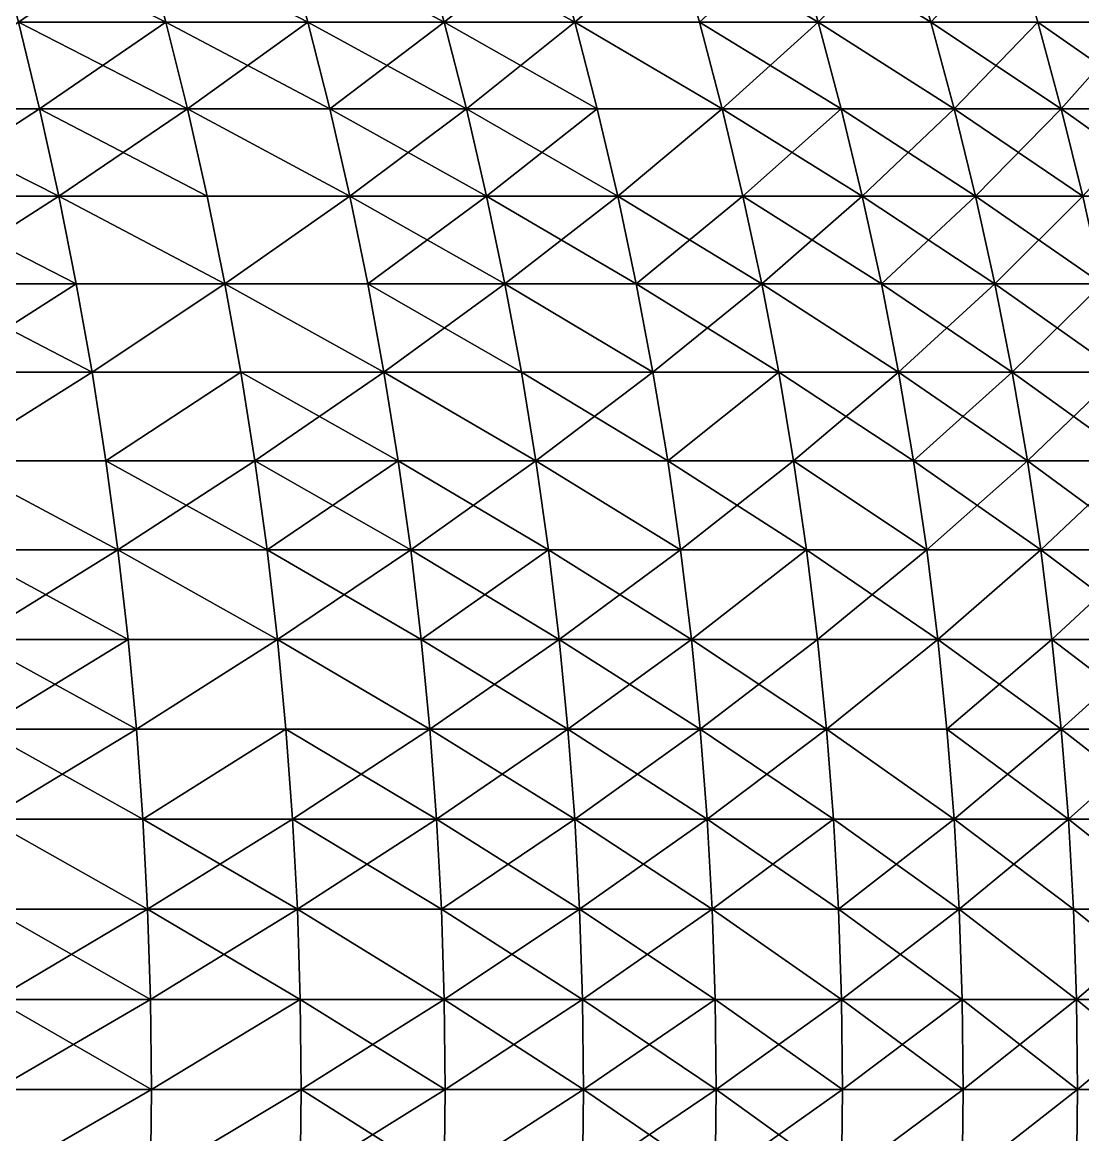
# Model space of a CAD drawing. Header units: millimetres. Extents: x -3250 to 6200, y -3250 to 3250.
# Drawn here: x 5754.5 to 5988.7, y -10 to 235.8 of the extents above; entities that cross this region are included whole.
import ezdxf

# ---------------------------------------------------------------- set-up
doc = ezdxf.new("R2010")
doc.units = ezdxf.units.MM
doc.header["$MEASUREMENT"] = 0
doc.layers.add('MESH_3D', color=2, linetype='CONTINUOUS')

msp = doc.modelspace()

# ---------------------------------------------------------------- linework, layer by layer
at = {"layer": 'MESH_3D'}
for points in [[(5748.55, 254.79, 1471.5), (5781.07, 254.79, 1520.49), (5786.21, 235.8, 1517.17)], [(5748.55, 254.79, 1471.5), (5786.21, 235.8, 1517.17), (5753.61, 235.8, 1468.05)], [(5781.07, 254.79, 25179.51), (5748.55, 254.79, 25228.5), (5753.61, 235.8, 25231.95)], [(5781.07, 254.79, 25179.51), (5753.61, 235.8, 25231.95), (5786.21, 235.8, 25182.83)], [(5781.07, 254.79, 1520.49), (5812.35, 254.79, 1570.28), (5817.57, 235.8, 1567.09)], [(5781.07, 254.79, 1520.49), (5817.57, 235.8, 1567.09), (5786.21, 235.8, 1517.17)], [(5817.57, 235.8, 25132.91), (5781.07, 254.79, 25179.51), (5786.21, 235.8, 25182.83)], [(5812.35, 254.79, 25129.72), (5781.07, 254.79, 25179.51), (5817.57, 235.8, 25132.91)], [(5812.35, 254.79, 1570.28), (5842.38, 254.79, 1620.83), (5847.68, 235.8, 1617.77)], [(5812.35, 254.79, 1570.28), (5847.68, 235.8, 1617.77), (5817.57, 235.8, 1567.09)], [(5847.68, 235.8, 25082.23), (5812.35, 254.79, 25129.72), (5817.57, 235.8, 25132.91)], [(5842.38, 254.79, 25079.17), (5812.35, 254.79, 25129.72), (5847.68, 235.8, 25082.23)], [(5842.38, 254.79, 1620.83), (5876.52, 235.8, 1669.19), (5847.68, 235.8, 1617.77)], [(5842.38, 254.79, 1620.83), (5871.15, 254.79, 1672.11), (5876.52, 235.8, 1669.19)], [(5871.15, 254.79, 25027.89), (5842.38, 254.79, 25079.17), (5847.68, 235.8, 25082.23)], [(5871.15, 254.79, 25027.89), (5847.68, 235.8, 25082.23), (5876.52, 235.8, 25030.81)], [(5871.15, 254.79, 1672.11), (5898.62, 254.79, 1724.1), (5876.52, 235.8, 1669.19)], [(5898.62, 254.79, 24975.9), (5871.15, 254.79, 25027.89), (5876.52, 235.8, 25030.81)], [(5876.52, 235.8, 1669.19), (5898.62, 254.79, 1724.1), (5904.06, 235.8, 1721.31)], [(5898.62, 254.79, 24975.9), (5876.52, 235.8, 25030.81), (5904.06, 235.8, 24978.69)], [(5898.62, 254.79, 1724.1), (5924.79, 254.79, 1776.75), (5930.3, 235.8, 1774.1)], [(5898.62, 254.79, 1724.1), (5930.3, 235.8, 1774.1), (5904.06, 235.8, 1721.31)], [(5924.79, 254.79, 24923.25), (5898.62, 254.79, 24975.9), (5904.06, 235.8, 24978.69)], [(5924.79, 254.79, 24923.25), (5904.06, 235.8, 24978.69), (5930.3, 235.8, 24925.9)], [(5924.79, 254.79, 1776.75), (5949.64, 254.79, 1830.04), (5955.22, 235.8, 1827.53)], [(5924.79, 254.79, 1776.75), (5955.22, 235.8, 1827.53), (5930.3, 235.8, 1774.1)], [(5949.64, 254.79, 24869.96), (5924.79, 254.79, 24923.25), (5930.3, 235.8, 24925.9)], [(5949.64, 254.79, 24869.96), (5930.3, 235.8, 24925.9), (5955.22, 235.8, 24872.47)], [(5949.64, 254.79, 1830.04), (5973.16, 254.79, 1883.94), (5955.22, 235.8, 1827.53)], [(5973.16, 254.79, 24816.06), (5949.64, 254.79, 24869.96), (5955.22, 235.8, 24872.47)], [(5955.22, 235.8, 1827.53), (5973.16, 254.79, 1883.94), (5978.79, 235.8, 1881.56)], [(5973.16, 254.79, 24816.06), (5955.22, 235.8, 24872.47), (5978.79, 235.8, 24818.44)], [(5973.16, 254.79, 1883.94), (5995.32, 254.79, 1938.4), (6001.01, 235.8, 1936.17)], [(5973.16, 254.79, 1883.94), (6001.01, 235.8, 1936.17), (5978.79, 235.8, 1881.56)], [(6001.01, 235.8, 24763.83), (5973.16, 254.79, 24816.06), (5978.79, 235.8, 24818.44)], [(5995.32, 254.79, 24761.6), (5973.16, 254.79, 24816.06), (6001.01, 235.8, 24763.83)], [(5724.37, 216.67, 1416.47), (5753.61, 235.8, 1468.05), (5758.27, 216.67, 1464.88)], [(5753.61, 235.8, 25231.95), (5724.37, 216.67, 25283.53), (5758.27, 216.67, 25235.12)], [(5753.61, 235.8, 1468.05), (5790.94, 216.67, 1514.11), (5758.27, 216.67, 1464.88)], [(5753.61, 235.8, 1468.05), (5786.21, 235.8, 1517.17), (5790.94, 216.67, 1514.11)], [(5786.21, 235.8, 25182.83), (5753.61, 235.8, 25231.95), (5758.27, 216.67, 25235.12)], [(5786.21, 235.8, 25182.83), (5758.27, 216.67, 25235.12), (5790.94, 216.67, 25185.89)], [(5786.21, 235.8, 1517.17), (5817.57, 235.8, 1567.09), (5822.38, 216.67, 1564.15)], [(5786.21, 235.8, 1517.17), (5822.38, 216.67, 1564.15), (5790.94, 216.67, 1514.11)], [(5817.57, 235.8, 25132.91), (5786.21, 235.8, 25182.83), (5790.94, 216.67, 25185.89)], [(5817.57, 235.8, 25132.91), (5790.94, 216.67, 25185.89), (5822.38, 216.67, 25135.85)], [(5817.57, 235.8, 1567.09), (5852.57, 216.67, 1614.95), (5822.38, 216.67, 1564.15)], [(5817.57, 235.8, 1567.09), (5847.68, 235.8, 1617.77), (5852.57, 216.67, 1614.95)], [(5847.68, 235.8, 25082.23), (5817.57, 235.8, 25132.91), (5822.38, 216.67, 25135.85)], [(5847.68, 235.8, 25082.23), (5822.38, 216.67, 25135.85), (5852.57, 216.67, 25085.05)], [(5847.68, 235.8, 1617.77), (5876.52, 235.8, 1669.19), (5881.47, 216.67, 1666.49)], [(5847.68, 235.8, 1617.77), (5881.47, 216.67, 1666.49), (5852.57, 216.67, 1614.95)], [(5876.52, 235.8, 25030.81), (5847.68, 235.8, 25082.23), (5852.57, 216.67, 25085.05)], [(5876.52, 235.8, 25030.81), (5852.57, 216.67, 25085.05), (5881.47, 216.67, 25033.51)], [(5876.52, 235.8, 1669.19), (5904.06, 235.8, 1721.31), (5909.08, 216.67, 1718.74)], [(5876.52, 235.8, 1669.19), (5909.08, 216.67, 1718.74), (5881.47, 216.67, 1666.49)], [(5909.08, 216.67, 24981.26), (5876.52, 235.8, 25030.81), (5881.47, 216.67, 25033.51)], [(5904.06, 235.8, 24978.69), (5876.52, 235.8, 25030.81), (5909.08, 216.67, 24981.26)], [(5904.06, 235.8, 1721.31), (5930.3, 235.8, 1774.1), (5935.39, 216.67, 1771.65)], [(5904.06, 235.8, 1721.31), (5935.39, 216.67, 1771.65), (5909.08, 216.67, 1718.74)], [(5930.3, 235.8, 24925.9), (5904.06, 235.8, 24978.69), (5909.08, 216.67, 24981.26)], [(5930.3, 235.8, 24925.9), (5909.08, 216.67, 24981.26), (5935.39, 216.67, 24928.35)], [(5930.3, 235.8, 1774.1), (5960.36, 216.67, 1825.21), (5935.39, 216.67, 1771.65)], [(5930.3, 235.8, 1774.1), (5955.22, 235.8, 1827.53), (5960.36, 216.67, 1825.21)], [(5960.36, 216.67, 24874.79), (5930.3, 235.8, 24925.9), (5935.39, 216.67, 24928.35)], [(5955.22, 235.8, 24872.47), (5930.3, 235.8, 24925.9), (5960.36, 216.67, 24874.79)], [(5955.22, 235.8, 1827.53), (5983.99, 216.67, 1879.37), (5960.36, 216.67, 1825.21)], [(5955.22, 235.8, 1827.53), (5978.79, 235.8, 1881.56), (5983.99, 216.67, 1879.37)], [(5978.79, 235.8, 24818.44), (5955.22, 235.8, 24872.47), (5960.36, 216.67, 24874.79)], [(5978.79, 235.8, 24818.44), (5960.36, 216.67, 24874.79), (5983.99, 216.67, 24820.63)], [(5978.79, 235.8, 1881.56), (6006.26, 216.67, 1934.11), (5983.99, 216.67, 1879.37)], [(5978.79, 235.8, 1881.56), (6001.01, 235.8, 1936.17), (6006.26, 216.67, 1934.11)], [(6001.01, 235.8, 24763.83), (5978.79, 235.8, 24818.44), (5983.99, 216.67, 24820.63)], [(6001.01, 235.8, 24763.83), (5983.99, 216.67, 24820.63), (6006.26, 216.67, 24765.89)], [(5724.37, 216.67, 1416.47), (5758.27, 216.67, 1464.88), (5762.53, 197.41, 1461.97)], [(5724.37, 216.67, 1416.47), (5762.53, 197.41, 1461.97), (5728.57, 197.41, 1413.46)], [(5758.27, 216.67, 25235.12), (5724.37, 216.67, 25283.53), (5728.57, 197.41, 25286.54)], [(5758.27, 216.67, 25235.12), (5728.57, 197.41, 25286.54), (5762.53, 197.41, 25238.03)], [(5758.27, 216.67, 1464.88), (5790.94, 216.67, 1514.11), (5795.28, 197.41, 1511.31)], [(5758.27, 216.67, 1464.88), (5795.28, 197.41, 1511.31), (5762.53, 197.41, 1461.97)], [(5790.94, 216.67, 25185.89), (5758.27, 216.67, 25235.12), (5762.53, 197.41, 25238.03)], [(5790.94, 216.67, 25185.89), (5762.53, 197.41, 25238.03), (5795.28, 197.41, 25188.69)], [(5790.94, 216.67, 1514.11), (5826.79, 197.41, 1561.45), (5795.28, 197.41, 1511.31)], [(5790.94, 216.67, 1514.11), (5822.38, 216.67, 1564.15), (5826.79, 197.41, 1561.45)], [(5826.79, 197.41, 25138.55), (5790.94, 216.67, 25185.89), (5795.28, 197.41, 25188.69)], [(5822.38, 216.67, 25135.85), (5790.94, 216.67, 25185.89), (5826.79, 197.41, 25138.55)], [(5822.38, 216.67, 1564.15), (5852.57, 216.67, 1614.95), (5857.04, 197.41, 1612.37)], [(5822.38, 216.67, 1564.15), (5857.04, 197.41, 1612.37), (5826.79, 197.41, 1561.45)], [(5852.57, 216.67, 25085.05), (5822.38, 216.67, 25135.85), (5826.79, 197.41, 25138.55)], [(5852.57, 216.67, 25085.05), (5826.79, 197.41, 25138.55), (5857.04, 197.41, 25087.63)], [(5852.57, 216.67, 1614.95), (5881.47, 216.67, 1666.49), (5886.01, 197.41, 1664.02)], [(5852.57, 216.67, 1614.95), (5886.01, 197.41, 1664.02), (5857.04, 197.41, 1612.37)], [(5881.47, 216.67, 25033.51), (5852.57, 216.67, 25085.05), (5857.04, 197.41, 25087.63)], [(5881.47, 216.67, 25033.51), (5857.04, 197.41, 25087.63), (5886.01, 197.41, 25035.98)], [(5881.47, 216.67, 1666.49), (5909.08, 216.67, 1718.74), (5886.01, 197.41, 1664.02)], [(5909.08, 216.67, 24981.26), (5881.47, 216.67, 25033.51), (5886.01, 197.41, 25035.98)], [(5886.01, 197.41, 1664.02), (5909.08, 216.67, 1718.74), (5913.68, 197.41, 1716.38)], [(5909.08, 216.67, 24981.26), (5886.01, 197.41, 25035.98), (5913.68, 197.41, 24983.62)], [(5909.08, 216.67, 1718.74), (5935.39, 216.67, 1771.65), (5940.04, 197.41, 1769.41)], [(5909.08, 216.67, 1718.74), (5940.04, 197.41, 1769.41), (5913.68, 197.41, 1716.38)], [(5935.39, 216.67, 24928.35), (5909.08, 216.67, 24981.26), (5913.68, 197.41, 24983.62)], [(5935.39, 216.67, 24928.35), (5913.68, 197.41, 24983.62), (5940.04, 197.41, 24930.59)], [(5935.39, 216.67, 1771.65), (5960.36, 216.67, 1825.21), (5965.07, 197.41, 1823.09)], [(5935.39, 216.67, 1771.65), (5965.07, 197.41, 1823.09), (5940.04, 197.41, 1769.41)], [(5960.36, 216.67, 24874.79), (5935.39, 216.67, 24928.35), (5940.04, 197.41, 24930.59)], [(5960.36, 216.67, 24874.79), (5940.04, 197.41, 24930.59), (5965.07, 197.41, 24876.91)], [(5960.36, 216.67, 1825.21), (5988.75, 197.41, 1877.37), (5965.07, 197.41, 1823.09)], [(5960.36, 216.67, 1825.21), (5983.99, 216.67, 1879.37), (5988.75, 197.41, 1877.37)], [(5983.99, 216.67, 24820.63), (5960.36, 216.67, 24874.79), (5965.07, 197.41, 24876.91)], [(5983.99, 216.67, 24820.63), (5965.07, 197.41, 24876.91), (5988.75, 197.41, 24822.63)], [(5983.99, 216.67, 1879.37), (6006.26, 216.67, 1934.11), (6011.07, 197.41, 1932.22)], [(5983.99, 216.67, 1879.37), (6011.07, 197.41, 1932.22), (5988.75, 197.41, 1877.37)], [(6006.26, 216.67, 24765.89), (5983.99, 216.67, 24820.63), (5988.75, 197.41, 24822.63)], [(5728.57, 197.41, 1413.46), (5766.4, 178.02, 1459.33), (5732.37, 178.02, 1410.72)], [(5728.57, 197.41, 1413.46), (5762.53, 197.41, 1461.97), (5766.4, 178.02, 1459.33)], [(5762.53, 197.41, 25238.03), (5728.57, 197.41, 25286.54), (5732.37, 178.02, 25289.28)], [(5762.53, 197.41, 25238.03), (5732.37, 178.02, 25289.28), (5766.4, 178.02, 25240.67)], [(5762.53, 197.41, 1461.97), (5795.28, 197.41, 1511.31), (5799.21, 178.02, 1508.77)], [(5762.53, 197.41, 1461.97), (5799.21, 178.02, 1508.77), (5766.4, 178.02, 1459.33)], [(5799.21, 178.02, 25191.23), (5762.53, 197.41, 25238.03), (5766.4, 178.02, 25240.67)], [(5795.28, 197.41, 25188.69), (5762.53, 197.41, 25238.03), (5799.21, 178.02, 25191.23)], [(5795.28, 197.41, 1511.31), (5826.79, 197.41, 1561.45), (5799.21, 178.02, 1508.77)], [(5826.79, 197.41, 25138.55), (5795.28, 197.41, 25188.69), (5799.21, 178.02, 25191.23)], [(5799.21, 178.02, 1508.77), (5826.79, 197.41, 1561.45), (5830.78, 178.02, 1559.01)], [(5826.79, 197.41, 25138.55), (5799.21, 178.02, 25191.23), (5830.78, 178.02, 25140.99)], [(5826.79, 197.41, 1561.45), (5857.04, 197.41, 1612.37), (5861.09, 178.02, 1610.03)], [(5826.79, 197.41, 1561.45), (5861.09, 178.02, 1610.03), (5830.78, 178.02, 1559.01)], [(5857.04, 197.41, 25087.63), (5826.79, 197.41, 25138.55), (5830.78, 178.02, 25140.99)], [(5857.04, 197.41, 25087.63), (5830.78, 178.02, 25140.99), (5861.09, 178.02, 25089.97)], [(5857.04, 197.41, 1612.37), (5886.01, 197.41, 1664.02), (5890.12, 178.02, 1661.78)], [(5857.04, 197.41, 1612.37), (5890.12, 178.02, 1661.78), (5861.09, 178.02, 1610.03)], [(5886.01, 197.41, 25035.98), (5857.04, 197.41, 25087.63), (5861.09, 178.02, 25089.97)], [(5886.01, 197.41, 25035.98), (5861.09, 178.02, 25089.97), (5890.12, 178.02, 25038.22)], [(5886.01, 197.41, 1664.02), (5913.68, 197.41, 1716.38), (5890.12, 178.02, 1661.78)], [(5917.84, 178.02, 24985.76), (5886.01, 197.41, 25035.98), (5890.12, 178.02, 25038.22)], [(5913.68, 197.41, 24983.62), (5886.01, 197.41, 25035.98), (5917.84, 178.02, 24985.76)], [(5890.12, 178.02, 1661.78), (5913.68, 197.41, 1716.38), (5917.84, 178.02, 1714.24)], [(5913.68, 197.41, 1716.38), (5940.04, 197.41, 1769.41), (5944.25, 178.02, 1767.38)], [(5913.68, 197.41, 1716.38), (5944.25, 178.02, 1767.38), (5917.84, 178.02, 1714.24)], [(5940.04, 197.41, 24930.59), (5913.68, 197.41, 24983.62), (5917.84, 178.02, 24985.76)], [(5940.04, 197.41, 24930.59), (5917.84, 178.02, 24985.76), (5944.25, 178.02, 24932.62)], [(5940.04, 197.41, 1769.41), (5969.33, 178.02, 1821.16), (5944.25, 178.02, 1767.38)], [(5940.04, 197.41, 1769.41), (5965.07, 197.41, 1823.09), (5969.33, 178.02, 1821.16)], [(5965.07, 197.41, 24876.91), (5940.04, 197.41, 24930.59), (5944.25, 178.02, 24932.62)], [(5965.07, 197.41, 24876.91), (5944.25, 178.02, 24932.62), (5969.33, 178.02, 24878.84)], [(5965.07, 197.41, 1823.09), (5993.06, 178.02, 1875.55), (5969.33, 178.02, 1821.16)], [(5965.07, 197.41, 1823.09), (5988.75, 197.41, 1877.37), (5993.06, 178.02, 1875.55)], [(5988.75, 197.41, 24822.63), (5965.07, 197.41, 24876.91), (5969.33, 178.02, 24878.84)], [(5988.75, 197.41, 24822.63), (5969.33, 178.02, 24878.84), (5993.06, 178.02, 24824.45)], [(5988.75, 197.41, 1877.37), (6011.07, 197.41, 1932.22), (5993.06, 178.02, 1875.55)], [(5732.37, 178.02, 1410.72), (5766.4, 178.02, 1459.33), (5735.77, 158.52, 1408.27)], [(5769.87, 158.52, 25243.03), (5732.37, 178.02, 25289.28), (5735.77, 158.52, 25291.73)], [(5766.4, 178.02, 25240.67), (5732.37, 178.02, 25289.28), (5769.87, 158.52, 25243.03)], [(5735.77, 158.52, 1408.27), (5766.4, 178.02, 1459.33), (5769.87, 158.52, 1456.97)], [(5766.4, 178.02, 1459.33), (5799.21, 178.02, 1508.77), (5769.87, 158.52, 1456.97)], [(5799.21, 178.02, 25191.23), (5766.4, 178.02, 25240.67), (5769.87, 158.52, 25243.03)], [(5769.87, 158.52, 1456.97), (5799.21, 178.02, 1508.77), (5802.74, 158.52, 1506.49)], [(5799.21, 178.02, 25191.23), (5769.87, 158.52, 25243.03), (5802.74, 158.52, 25193.51)], [(5799.21, 178.02, 1508.77), (5830.78, 178.02, 1559.01), (5834.36, 158.52, 1556.83)], [(5799.21, 178.02, 1508.77), (5834.36, 158.52, 1556.83), (5802.74, 158.52, 1506.49)], [(5834.36, 158.52, 25143.17), (5799.21, 178.02, 25191.23), (5802.74, 158.52, 25193.51)], [(5830.78, 178.02, 25140.99), (5799.21, 178.02, 25191.23), (5834.36, 158.52, 25143.17)], [(5830.78, 178.02, 1559.01), (5864.72, 158.52, 1607.93), (5834.36, 158.52, 1556.83)], [(5830.78, 178.02, 1559.01), (5861.09, 178.02, 1610.03), (5864.72, 158.52, 1607.93)], [(5861.09, 178.02, 25089.97), (5830.78, 178.02, 25140.99), (5834.36, 158.52, 25143.17)], [(5861.09, 178.02, 25089.97), (5834.36, 158.52, 25143.17), (5864.72, 158.52, 25092.07)], [(5861.09, 178.02, 1610.03), (5890.12, 178.02, 1661.78), (5893.8, 158.52, 1659.78)], [(5861.09, 178.02, 1610.03), (5893.8, 158.52, 1659.78), (5864.72, 158.52, 1607.93)], [(5893.8, 158.52, 25040.22), (5861.09, 178.02, 25089.97), (5864.72, 158.52, 25092.07)], [(5890.12, 178.02, 25038.22), (5861.09, 178.02, 25089.97), (5893.8, 158.52, 25040.22)], [(5890.12, 178.02, 1661.78), (5921.58, 158.52, 1712.33), (5893.8, 158.52, 1659.78)], [(5890.12, 178.02, 1661.78), (5917.84, 178.02, 1714.24), (5921.58, 158.52, 1712.33)], [(5917.84, 178.02, 24985.76), (5890.12, 178.02, 25038.22), (5893.8, 158.52, 25040.22)], [(5917.84, 178.02, 24985.76), (5893.8, 158.52, 25040.22), (5921.58, 158.52, 24987.67)], [(5917.84, 178.02, 1714.24), (5944.25, 178.02, 1767.38), (5948.03, 158.52, 1765.56)], [(5917.84, 178.02, 1714.24), (5948.03, 158.52, 1765.56), (5921.58, 158.52, 1712.33)], [(5948.03, 158.52, 24934.44), (5917.84, 178.02, 24985.76), (5921.58, 158.52, 24987.67)], [(5944.25, 178.02, 24932.62), (5917.84, 178.02, 24985.76), (5948.03, 158.52, 24934.44)], [(5944.25, 178.02, 1767.38), (5969.33, 178.02, 1821.16), (5973.16, 158.52, 1819.43)], [(5944.25, 178.02, 1767.38), (5973.16, 158.52, 1819.43), (5948.03, 158.52, 1765.56)], [(5969.33, 178.02, 24878.84), (5944.25, 178.02, 24932.62), (5948.03, 158.52, 24934.44)], [(5969.33, 178.02, 24878.84), (5948.03, 158.52, 24934.44), (5973.16, 158.52, 24880.57)], [(5969.33, 178.02, 1821.16), (5993.06, 178.02, 1875.55), (5996.93, 158.52, 1873.92)], [(5969.33, 178.02, 1821.16), (5996.93, 158.52, 1873.92), (5973.16, 158.52, 1819.43)], [(5993.06, 178.02, 24824.45), (5969.33, 178.02, 24878.84), (5973.16, 158.52, 24880.57)], [(5993.06, 178.02, 24824.45), (5973.16, 158.52, 24880.57), (5996.93, 158.52, 24826.08)], [(5735.77, 158.52, 1408.27), (5769.87, 158.52, 1456.97), (5738.78, 138.92, 1406.11)], [(5769.87, 158.52, 25243.03), (5735.77, 158.52, 25291.73), (5738.78, 138.92, 25293.89)], [(5738.78, 138.92, 1406.11), (5769.87, 158.52, 1456.97), (5772.93, 138.92, 1454.88)], [(5769.87, 158.52, 25243.03), (5738.78, 138.92, 25293.89), (5772.93, 138.92, 25245.12)], [(5769.87, 158.52, 1456.97), (5802.74, 158.52, 1506.49), (5772.93, 138.92, 1454.88)], [(5802.74, 158.52, 25193.51), (5769.87, 158.52, 25243.03), (5772.93, 138.92, 25245.12)], [(5772.93, 138.92, 1454.88), (5802.74, 158.52, 1506.49), (5805.85, 138.92, 1504.48)], [(5802.74, 158.52, 25193.51), (5772.93, 138.92, 25245.12), (5805.85, 138.92, 25195.52)], [(5802.74, 158.52, 1506.49), (5834.36, 158.52, 1556.83), (5837.53, 138.92, 1554.89)], [(5802.74, 158.52, 1506.49), (5837.53, 138.92, 1554.89), (5805.85, 138.92, 1504.48)], [(5834.36, 158.52, 25143.17), (5802.74, 158.52, 25193.51), (5805.85, 138.92, 25195.52)], [(5834.36, 158.52, 25143.17), (5805.85, 138.92, 25195.52), (5837.53, 138.92, 25145.11)], [(5834.36, 158.52, 1556.83), (5864.72, 158.52, 1607.93), (5867.94, 138.92, 1606.08)], [(5834.36, 158.52, 1556.83), (5867.94, 138.92, 1606.08), (5837.53, 138.92, 1554.89)], [(5867.94, 138.92, 25093.92), (5834.36, 158.52, 25143.17), (5837.53, 138.92, 25145.11)], [(5864.72, 158.52, 25092.07), (5834.36, 158.52, 25143.17), (5867.94, 138.92, 25093.92)], [(5864.72, 158.52, 1607.93), (5893.8, 158.52, 1659.78), (5897.06, 138.92, 1658)], [(5864.72, 158.52, 1607.93), (5897.06, 138.92, 1658), (5867.94, 138.92, 1606.08)], [(5893.8, 158.52, 25040.22), (5864.72, 158.52, 25092.07), (5867.94, 138.92, 25093.92)], [(5893.8, 158.52, 25040.22), (5867.94, 138.92, 25093.92), (5897.06, 138.92, 25042)], [(5893.8, 158.52, 1659.78), (5921.58, 158.52, 1712.33), (5897.06, 138.92, 1658)], [(5921.58, 158.52, 24987.67), (5893.8, 158.52, 25040.22), (5897.06, 138.92, 25042)], [(5897.06, 138.92, 1658), (5921.58, 158.52, 1712.33), (5924.88, 138.92, 1710.64)], [(5921.58, 158.52, 24987.67), (5897.06, 138.92, 25042), (5924.88, 138.92, 24989.36)], [(5921.58, 158.52, 1712.33), (5951.38, 138.92, 1763.95), (5924.88, 138.92, 1710.64)], [(5921.58, 158.52, 1712.33), (5948.03, 158.52, 1765.56), (5951.38, 138.92, 1763.95)], [(5948.03, 158.52, 24934.44), (5921.58, 158.52, 24987.67), (5924.88, 138.92, 24989.36)], [(5948.03, 158.52, 24934.44), (5924.88, 138.92, 24989.36), (5951.38, 138.92, 24936.05)], [(5948.03, 158.52, 1765.56), (5973.16, 158.52, 1819.43), (5976.54, 138.92, 1817.91)], [(5948.03, 158.52, 1765.56), (5976.54, 138.92, 1817.91), (5951.38, 138.92, 1763.95)], [(5973.16, 158.52, 24880.57), (5948.03, 158.52, 24934.44), (5951.38, 138.92, 24936.05)], [(5973.16, 158.52, 24880.57), (5951.38, 138.92, 24936.05), (5976.54, 138.92, 24882.09)], [(5973.16, 158.52, 1819.43), (6000.34, 138.92, 1872.48), (5976.54, 138.92, 1817.91)], [(5973.16, 158.52, 1819.43), (5996.93, 158.52, 1873.92), (6000.34, 138.92, 1872.48)], [(5996.93, 158.52, 24826.08), (5973.16, 158.52, 24880.57), (5976.54, 138.92, 24882.09)], [(5996.93, 158.52, 24826.08), (5976.54, 138.92, 24882.09), (6000.34, 138.92, 24827.52)], [(5738.78, 138.92, 1406.11), (5775.59, 119.23, 1453.07), (5741.4, 119.23, 1404.23)], [(5738.78, 138.92, 1406.11), (5772.93, 138.92, 1454.88), (5775.59, 119.23, 1453.07)], [(5775.59, 119.23, 25246.93), (5738.78, 138.92, 25293.89), (5741.4, 119.23, 25295.77)], [(5772.93, 138.92, 25245.12), (5738.78, 138.92, 25293.89), (5775.59, 119.23, 25246.93)], [(5772.93, 138.92, 1454.88), (5805.85, 138.92, 1504.48), (5808.56, 119.23, 1502.74)], [(5772.93, 138.92, 1454.88), (5808.56, 119.23, 1502.74), (5775.59, 119.23, 1453.07)], [(5805.85, 138.92, 25195.52), (5772.93, 138.92, 25245.12), (5775.59, 119.23, 25246.93)], [(5805.85, 138.92, 25195.52), (5775.59, 119.23, 25246.93), (5808.56, 119.23, 25197.26)], [(5805.85, 138.92, 1504.48), (5840.27, 119.23, 1553.21), (5808.56, 119.23, 1502.74)], [(5805.85, 138.92, 1504.48), (5837.53, 138.92, 1554.89), (5840.27, 119.23, 1553.21)], [(5837.53, 138.92, 25145.11), (5805.85, 138.92, 25195.52), (5808.56, 119.23, 25197.26)], [(5837.53, 138.92, 25145.11), (5808.56, 119.23, 25197.26), (5840.27, 119.23, 25146.79)], [(5837.53, 138.92, 1554.89), (5867.94, 138.92, 1606.08), (5870.72, 119.23, 1604.47)], [(5837.53, 138.92, 1554.89), (5870.72, 119.23, 1604.47), (5840.27, 119.23, 1553.21)], [(5867.94, 138.92, 25093.92), (5837.53, 138.92, 25145.11), (5840.27, 119.23, 25146.79)], [(5867.94, 138.92, 25093.92), (5840.27, 119.23, 25146.79), (5870.72, 119.23, 25095.53)], [(5867.94, 138.92, 1606.08), (5897.06, 138.92, 1658), (5899.88, 119.23, 1656.46)], [(5867.94, 138.92, 1606.08), (5899.88, 119.23, 1656.46), (5870.72, 119.23, 1604.47)], [(5899.88, 119.23, 25043.54), (5867.94, 138.92, 25093.92), (5870.72, 119.23, 25095.53)], [(5897.06, 138.92, 25042), (5867.94, 138.92, 25093.92), (5899.88, 119.23, 25043.54)], [(5897.06, 138.92, 1658), (5927.74, 119.23, 1709.17), (5899.88, 119.23, 1656.46)], [(5897.06, 138.92, 1658), (5924.88, 138.92, 1710.64), (5927.74, 119.23, 1709.17)], [(5924.88, 138.92, 24989.36), (5897.06, 138.92, 25042), (5899.88, 119.23, 25043.54)], [(5924.88, 138.92, 24989.36), (5899.88, 119.23, 25043.54), (5927.74, 119.23, 24990.83)], [(5924.88, 138.92, 1710.64), (5951.38, 138.92, 1763.95), (5954.27, 119.23, 1762.56)], [(5924.88, 138.92, 1710.64), (5954.27, 119.23, 1762.56), (5927.74, 119.23, 1709.17)], [(5954.27, 119.23, 24937.44), (5924.88, 138.92, 24989.36), (5927.74, 119.23, 24990.83)], [(5951.38, 138.92, 24936.05), (5924.88, 138.92, 24989.36), (5954.27, 119.23, 24937.44)], [(5951.38, 138.92, 1763.95), (5979.47, 119.23, 1816.59), (5954.27, 119.23, 1762.56)], [(5951.38, 138.92, 1763.95), (5976.54, 138.92, 1817.91), (5979.47, 119.23, 1816.59)], [(5976.54, 138.92, 24882.09), (5951.38, 138.92, 24936.05), (5954.27, 119.23, 24937.44)], [(5976.54, 138.92, 24882.09), (5954.27, 119.23, 24937.44), (5979.47, 119.23, 24883.41)], [(5976.54, 138.92, 1817.91), (6000.34, 138.92, 1872.48), (6003.31, 119.23, 1871.23)], [(5976.54, 138.92, 1817.91), (6003.31, 119.23, 1871.23), (5979.47, 119.23, 1816.59)], [(6000.34, 138.92, 24827.52), (5976.54, 138.92, 24882.09), (5979.47, 119.23, 24883.41)], [(6000.34, 138.92, 24827.52), (5979.47, 119.23, 24883.41), (6003.31, 119.23, 24828.77)], [(5741.4, 119.23, 1404.23), (5777.84, 99.47, 1451.53), (5743.61, 99.47, 1402.64)], [(5741.4, 119.23, 1404.23), (5775.59, 119.23, 1453.07), (5777.84, 99.47, 1451.53)], [(5775.59, 119.23, 25246.93), (5741.4, 119.23, 25295.77), (5743.61, 99.47, 25297.36)], [(5775.59, 119.23, 25246.93), (5743.61, 99.47, 25297.36), (5777.84, 99.47, 25248.47)], [(5775.59, 119.23, 1453.07), (5810.85, 99.47, 1501.26), (5777.84, 99.47, 1451.53)], [(5775.59, 119.23, 1453.07), (5808.56, 119.23, 1502.74), (5810.85, 99.47, 1501.26)], [(5810.85, 99.47, 25198.74), (5775.59, 119.23, 25246.93), (5777.84, 99.47, 25248.47)], [(5808.56, 119.23, 25197.26), (5775.59, 119.23, 25246.93), (5810.85, 99.47, 25198.74)], [(5808.56, 119.23, 1502.74), (5840.27, 119.23, 1553.21), (5842.6, 99.47, 1551.79)], [(5808.56, 119.23, 1502.74), (5842.6, 99.47, 1551.79), (5810.85, 99.47, 1501.26)], [(5840.27, 119.23, 25146.79), (5808.56, 119.23, 25197.26), (5810.85, 99.47, 25198.74)], [(5840.27, 119.23, 25146.79), (5810.85, 99.47, 25198.74), (5842.6, 99.47, 25148.21)], [(5840.27, 119.23, 1553.21), (5870.72, 119.23, 1604.47), (5873.08, 99.47, 1603.1)], [(5840.27, 119.23, 1553.21), (5873.08, 99.47, 1603.1), (5842.6, 99.47, 1551.79)], [(5870.72, 119.23, 25095.53), (5840.27, 119.23, 25146.79), (5842.6, 99.47, 25148.21)], [(5870.72, 119.23, 25095.53), (5842.6, 99.47, 25148.21), (5873.08, 99.47, 25096.9)], [(5870.72, 119.23, 1604.47), (5899.88, 119.23, 1656.46), (5873.08, 99.47, 1603.1)], [(5902.28, 99.47, 25044.84), (5870.72, 119.23, 25095.53), (5873.08, 99.47, 25096.9)], [(5899.88, 119.23, 25043.54), (5870.72, 119.23, 25095.53), (5902.28, 99.47, 25044.84)], [(5873.08, 99.47, 1603.1), (5899.88, 119.23, 1656.46), (5902.28, 99.47, 1655.16)], [(5899.88, 119.23, 1656.46), (5927.74, 119.23, 1709.17), (5902.28, 99.47, 1655.16)], [(5927.74, 119.23, 24990.83), (5899.88, 119.23, 25043.54), (5902.28, 99.47, 25044.84)], [(5902.28, 99.47, 1655.16), (5927.74, 119.23, 1709.17), (5930.17, 99.47, 1707.93)], [(5927.74, 119.23, 24990.83), (5902.28, 99.47, 25044.84), (5930.17, 99.47, 24992.07)], [(5927.74, 119.23, 1709.17), (5954.27, 119.23, 1762.56), (5956.73, 99.47, 1761.37)], [(5927.74, 119.23, 1709.17), (5956.73, 99.47, 1761.37), (5930.17, 99.47, 1707.93)], [(5954.27, 119.23, 24937.44), (5927.74, 119.23, 24990.83), (5930.17, 99.47, 24992.07)], [(5954.27, 119.23, 24937.44), (5930.17, 99.47, 24992.07), (5956.73, 99.47, 24938.63)], [(5954.27, 119.23, 1762.56), (5979.47, 119.23, 1816.59), (5956.73, 99.47, 1761.37)], [(5979.47, 119.23, 24883.41), (5954.27, 119.23, 24937.44), (5956.73, 99.47, 24938.63)], [(5956.73, 99.47, 1761.37), (5979.47, 119.23, 1816.59), (5981.95, 99.47, 1815.46)], [(5979.47, 119.23, 24883.41), (5956.73, 99.47, 24938.63), (5981.95, 99.47, 24884.54)], [(5979.47, 119.23, 1816.59), (6003.31, 119.23, 1871.23), (6005.82, 99.47, 1870.17)], [(5979.47, 119.23, 1816.59), (6005.82, 99.47, 1870.17), (5981.95, 99.47, 1815.46)], [(6003.31, 119.23, 24828.77), (5979.47, 119.23, 24883.41), (5981.95, 99.47, 24884.54)], [(6003.31, 119.23, 24828.77), (5981.95, 99.47, 24884.54), (6005.82, 99.47, 24829.83)], [(5743.61, 99.47, 1402.64), (5779.69, 79.65, 1450.27), (5745.42, 79.65, 1401.34)], [(5743.61, 99.47, 1402.64), (5777.84, 99.47, 1451.53), (5779.69, 79.65, 1450.27)], [(5777.84, 99.47, 25248.47), (5743.61, 99.47, 25297.36), (5745.42, 79.65, 25298.66)], [(5777.84, 99.47, 25248.47), (5745.42, 79.65, 25298.66), (5779.69, 79.65, 25249.73)], [(5777.84, 99.47, 1451.53), (5810.85, 99.47, 1501.26), (5779.69, 79.65, 1450.27)], [(5810.85, 99.47, 25198.74), (5777.84, 99.47, 25248.47), (5779.69, 79.65, 25249.73)], [(5779.69, 79.65, 1450.27), (5810.85, 99.47, 1501.26), (5812.72, 79.65, 1500.05)], [(5810.85, 99.47, 25198.74), (5779.69, 79.65, 25249.73), (5812.72, 79.65, 25199.95)], [(5810.85, 99.47, 1501.26), (5842.6, 99.47, 1551.79), (5844.51, 79.65, 1550.63)], [(5810.85, 99.47, 1501.26), (5844.51, 79.65, 1550.63), (5812.72, 79.65, 1500.05)], [(5844.51, 79.65, 25149.37), (5810.85, 99.47, 25198.74), (5812.72, 79.65, 25199.95)], [(5842.6, 99.47, 25148.21), (5810.85, 99.47, 25198.74), (5844.51, 79.65, 25149.37)], [(5842.6, 99.47, 1551.79), (5875.02, 79.65, 1601.99), (5844.51, 79.65, 1550.63)], [(5842.6, 99.47, 1551.79), (5873.08, 99.47, 1603.1), (5875.02, 79.65, 1601.99)], [(5873.08, 99.47, 25096.9), (5842.6, 99.47, 25148.21), (5844.51, 79.65, 25149.37)], [(5873.08, 99.47, 25096.9), (5844.51, 79.65, 25149.37), (5875.02, 79.65, 25098.01)], [(5873.08, 99.47, 1603.1), (5904.24, 79.65, 1654.09), (5875.02, 79.65, 1601.99)], [(5873.08, 99.47, 1603.1), (5902.28, 99.47, 1655.16), (5904.24, 79.65, 1654.09)], [(5902.28, 99.47, 25044.84), (5873.08, 99.47, 25096.9), (5875.02, 79.65, 25098.01)], [(5902.28, 99.47, 25044.84), (5875.02, 79.65, 25098.01), (5904.24, 79.65, 25045.91)], [(5902.28, 99.47, 1655.16), (5930.17, 99.47, 1707.93), (5904.24, 79.65, 1654.09)], [(5932.15, 79.65, 24993.09), (5902.28, 99.47, 25044.84), (5904.24, 79.65, 25045.91)], [(5930.17, 99.47, 24992.07), (5902.28, 99.47, 25044.84), (5932.15, 79.65, 24993.09)], [(5904.24, 79.65, 1654.09), (5930.17, 99.47, 1707.93), (5932.15, 79.65, 1706.91)], [(5930.17, 99.47, 1707.93), (5956.73, 99.47, 1761.37), (5932.15, 79.65, 1706.91)], [(5956.73, 99.47, 24938.63), (5930.17, 99.47, 24992.07), (5932.15, 79.65, 24993.09)], [(5932.15, 79.65, 1706.91), (5956.73, 99.47, 1761.37), (5958.74, 79.65, 1760.4)], [(5956.73, 99.47, 24938.63), (5932.15, 79.65, 24993.09), (5958.74, 79.65, 24939.6)], [(5956.73, 99.47, 1761.37), (5983.99, 79.65, 1814.55), (5958.74, 79.65, 1760.4)], [(5956.73, 99.47, 1761.37), (5981.95, 99.47, 1815.46), (5983.99, 79.65, 1814.55)], [(5981.95, 99.47, 24884.54), (5956.73, 99.47, 24938.63), (5958.74, 79.65, 24939.6)], [(5981.95, 99.47, 24884.54), (5958.74, 79.65, 24939.6), (5983.99, 79.65, 24885.45)], [(5981.95, 99.47, 1815.46), (6005.82, 99.47, 1870.17), (6007.88, 79.65, 1869.3)], [(5981.95, 99.47, 1815.46), (6007.88, 79.65, 1869.3), (5983.99, 79.65, 1814.55)], [(6005.82, 99.47, 24829.83), (5981.95, 99.47, 24884.54), (5983.99, 79.65, 24885.45)], [(6005.82, 99.47, 24829.83), (5983.99, 79.65, 24885.45), (6007.88, 79.65, 24830.7)], [(5745.42, 79.65, 1401.34), (5781.12, 59.78, 1449.29), (5746.83, 59.78, 1400.32)], [(5745.42, 79.65, 1401.34), (5779.69, 79.65, 1450.27), (5781.12, 59.78, 1449.29)], [(5779.69, 79.65, 25249.73), (5745.42, 79.65, 25298.66), (5746.83, 59.78, 25299.68)], [(5779.69, 79.65, 25249.73), (5746.83, 59.78, 25299.68), (5781.12, 59.78, 25250.71)], [(5779.69, 79.65, 1450.27), (5812.72, 79.65, 1500.05), (5781.12, 59.78, 1449.29)], [(5812.72, 79.65, 25199.95), (5779.69, 79.65, 25249.73), (5781.12, 59.78, 25250.71)], [(5781.12, 59.78, 1449.29), (5812.72, 79.65, 1500.05), (5814.18, 59.78, 1499.1)], [(5812.72, 79.65, 25199.95), (5781.12, 59.78, 25250.71), (5814.18, 59.78, 25200.9)], [(5812.72, 79.65, 1500.05), (5845.99, 59.78, 1549.72), (5814.18, 59.78, 1499.1)], [(5812.72, 79.65, 1500.05), (5844.51, 79.65, 1550.63), (5845.99, 59.78, 1549.72)], [(5844.51, 79.65, 25149.37), (5812.72, 79.65, 25199.95), (5814.18, 59.78, 25200.9)], [(5844.51, 79.65, 25149.37), (5814.18, 59.78, 25200.9), (5845.99, 59.78, 25150.28)], [(5844.51, 79.65, 1550.63), (5875.02, 79.65, 1601.99), (5876.52, 59.78, 1601.12)], [(5844.51, 79.65, 1550.63), (5876.52, 59.78, 1601.12), (5845.99, 59.78, 1549.72)], [(5875.02, 79.65, 25098.01), (5844.51, 79.65, 25149.37), (5845.99, 59.78, 25150.28)], [(5875.02, 79.65, 25098.01), (5845.99, 59.78, 25150.28), (5876.52, 59.78, 25098.88)], [(5875.02, 79.65, 1601.99), (5905.77, 59.78, 1653.26), (5876.52, 59.78, 1601.12)], [(5875.02, 79.65, 1601.99), (5904.24, 79.65, 1654.09), (5905.77, 59.78, 1653.26)], [(5904.24, 79.65, 25045.91), (5875.02, 79.65, 25098.01), (5876.52, 59.78, 25098.88)], [(5904.24, 79.65, 25045.91), (5876.52, 59.78, 25098.88), (5905.77, 59.78, 25046.74)], [(5904.24, 79.65, 1654.09), (5932.15, 79.65, 1706.91), (5933.7, 59.78, 1706.11)], [(5904.24, 79.65, 1654.09), (5933.7, 59.78, 1706.11), (5905.77, 59.78, 1653.26)], [(5932.15, 79.65, 24993.09), (5904.24, 79.65, 25045.91), (5905.77, 59.78, 25046.74)], [(5932.15, 79.65, 24993.09), (5905.77, 59.78, 25046.74), (5933.7, 59.78, 24993.89)], [(5932.15, 79.65, 1706.91), (5958.74, 79.65, 1760.4), (5960.31, 59.78, 1759.65)], [(5932.15, 79.65, 1706.91), (5960.31, 59.78, 1759.65), (5933.7, 59.78, 1706.11)], [(5960.31, 59.78, 24940.35), (5932.15, 79.65, 24993.09), (5933.7, 59.78, 24993.89)], [(5958.74, 79.65, 24939.6), (5932.15, 79.65, 24993.09), (5960.31, 59.78, 24940.35)], [(5958.74, 79.65, 1760.4), (5985.58, 59.78, 1813.83), (5960.31, 59.78, 1759.65)], [(5958.74, 79.65, 1760.4), (5983.99, 79.65, 1814.55), (5985.58, 59.78, 1813.83)], [(5983.99, 79.65, 24885.45), (5958.74, 79.65, 24939.6), (5960.31, 59.78, 24940.35)], [(5983.99, 79.65, 24885.45), (5960.31, 59.78, 24940.35), (5985.58, 59.78, 24886.17)], [(5983.99, 79.65, 1814.55), (6009.48, 59.78, 1868.63), (5985.58, 59.78, 1813.83)], [(5983.99, 79.65, 1814.55), (6007.88, 79.65, 1869.3), (6009.48, 59.78, 1868.63)], [(6007.88, 79.65, 24830.7), (5983.99, 79.65, 24885.45), (5985.58, 59.78, 24886.17)], [(6007.88, 79.65, 24830.7), (5985.58, 59.78, 24886.17), (6009.48, 59.78, 24831.37)], [(5746.83, 59.78, 1400.32), (5782.15, 39.88, 1448.59), (5747.84, 39.88, 1399.6)], [(5746.83, 59.78, 1400.32), (5781.12, 59.78, 1449.29), (5782.15, 39.88, 1448.59)], [(5782.15, 39.88, 25251.41), (5746.83, 59.78, 25299.68), (5747.84, 39.88, 25300.4)], [(5781.12, 59.78, 25250.71), (5746.83, 59.78, 25299.68), (5782.15, 39.88, 25251.41)], [(5781.12, 59.78, 1449.29), (5815.23, 39.88, 1498.43), (5782.15, 39.88, 1448.59)], [(5781.12, 59.78, 1449.29), (5814.18, 59.78, 1499.1), (5815.23, 39.88, 1498.43)], [(5814.18, 59.78, 25200.9), (5781.12, 59.78, 25250.71), (5782.15, 39.88, 25251.41)], [(5814.18, 59.78, 25200.9), (5782.15, 39.88, 25251.41), (5815.23, 39.88, 25201.57)], [(5814.18, 59.78, 1499.1), (5847.05, 39.88, 1549.07), (5815.23, 39.88, 1498.43)], [(5814.18, 59.78, 1499.1), (5845.99, 59.78, 1549.72), (5847.05, 39.88, 1549.07)], [(5845.99, 59.78, 25150.28), (5814.18, 59.78, 25200.9), (5815.23, 39.88, 25201.57)], [(5845.99, 59.78, 25150.28), (5815.23, 39.88, 25201.57), (5847.05, 39.88, 25150.93)], [(5845.99, 59.78, 1549.72), (5877.6, 39.88, 1600.5), (5847.05, 39.88, 1549.07)], [(5845.99, 59.78, 1549.72), (5876.52, 59.78, 1601.12), (5877.6, 39.88, 1600.5)], [(5876.52, 59.78, 25098.88), (5845.99, 59.78, 25150.28), (5847.05, 39.88, 25150.93)], [(5876.52, 59.78, 25098.88), (5847.05, 39.88, 25150.93), (5877.6, 39.88, 25099.5)], [(5876.52, 59.78, 1601.12), (5906.86, 39.88, 1652.67), (5877.6, 39.88, 1600.5)], [(5876.52, 59.78, 1601.12), (5905.77, 59.78, 1653.26), (5906.86, 39.88, 1652.67)], [(5905.77, 59.78, 25046.74), (5876.52, 59.78, 25098.88), (5877.6, 39.88, 25099.5)], [(5905.77, 59.78, 25046.74), (5877.6, 39.88, 25099.5), (5906.86, 39.88, 25047.33)], [(5905.77, 59.78, 1653.26), (5933.7, 59.78, 1706.11), (5934.81, 39.88, 1705.55)], [(5905.77, 59.78, 1653.26), (5934.81, 39.88, 1705.55), (5906.86, 39.88, 1652.67)], [(5933.7, 59.78, 24993.89), (5905.77, 59.78, 25046.74), (5906.86, 39.88, 25047.33)], [(5933.7, 59.78, 24993.89), (5906.86, 39.88, 25047.33), (5934.81, 39.88, 24994.45)], [(5933.7, 59.78, 1706.11), (5961.43, 39.88, 1759.11), (5934.81, 39.88, 1705.55)], [(5933.7, 59.78, 1706.11), (5960.31, 59.78, 1759.65), (5961.43, 39.88, 1759.11)], [(5960.31, 59.78, 24940.35), (5933.7, 59.78, 24993.89), (5934.81, 39.88, 24994.45)], [(5960.31, 59.78, 24940.35), (5934.81, 39.88, 24994.45), (5961.43, 39.88, 24940.89)], [(5960.31, 59.78, 1759.65), (5985.58, 59.78, 1813.83), (5986.71, 39.88, 1813.32)], [(5960.31, 59.78, 1759.65), (5986.71, 39.88, 1813.32), (5961.43, 39.88, 1759.11)], [(5985.58, 59.78, 24886.17), (5960.31, 59.78, 24940.35), (5961.43, 39.88, 24940.89)], [(5985.58, 59.78, 24886.17), (5961.43, 39.88, 24940.89), (5986.71, 39.88, 24886.68)], [(5985.58, 59.78, 1813.83), (6009.48, 59.78, 1868.63), (6010.63, 39.88, 1868.14)], [(5985.58, 59.78, 1813.83), (6010.63, 39.88, 1868.14), (5986.71, 39.88, 1813.32)], [(6010.63, 39.88, 24831.86), (5985.58, 59.78, 24886.17), (5986.71, 39.88, 24886.68)], [(6009.48, 59.78, 24831.37), (5985.58, 59.78, 24886.17), (6010.63, 39.88, 24831.86)], [(5747.84, 39.88, 1399.6), (5782.77, 19.94, 1448.17), (5748.45, 19.94, 1399.16)], [(5747.84, 39.88, 1399.6), (5782.15, 39.88, 1448.59), (5782.77, 19.94, 1448.17)], [(5782.15, 39.88, 25251.41), (5747.84, 39.88, 25300.4), (5748.45, 19.94, 25300.84)], [(5782.15, 39.88, 25251.41), (5748.45, 19.94, 25300.84), (5782.77, 19.94, 25251.83)], [(5782.15, 39.88, 1448.59), (5815.23, 39.88, 1498.43), (5815.85, 19.94, 1498.02)], [(5782.15, 39.88, 1448.59), (5815.85, 19.94, 1498.02), (5782.77, 19.94, 1448.17)], [(5815.23, 39.88, 25201.57), (5782.15, 39.88, 25251.41), (5782.77, 19.94, 25251.83)], [(5815.23, 39.88, 25201.57), (5782.77, 19.94, 25251.83), (5815.85, 19.94, 25201.98)], [(5815.23, 39.88, 1498.43), (5847.69, 19.94, 1548.69), (5815.85, 19.94, 1498.02)], [(5815.23, 39.88, 1498.43), (5847.05, 39.88, 1549.07), (5847.69, 19.94, 1548.69)], [(5847.69, 19.94, 25151.31), (5815.23, 39.88, 25201.57), (5815.85, 19.94, 25201.98)], [(5847.05, 39.88, 25150.93), (5815.23, 39.88, 25201.57), (5847.69, 19.94, 25151.31)], [(5847.05, 39.88, 1549.07), (5877.6, 39.88, 1600.5), (5878.25, 19.94, 1600.12)], [(5847.05, 39.88, 1549.07), (5878.25, 19.94, 1600.12), (5847.69, 19.94, 1548.69)], [(5877.6, 39.88, 25099.5), (5847.05, 39.88, 25150.93), (5847.69, 19.94, 25151.31)], [(5877.6, 39.88, 25099.5), (5847.69, 19.94, 25151.31), (5878.25, 19.94, 25099.88)], [(5877.6, 39.88, 1600.5), (5906.86, 39.88, 1652.67), (5878.25, 19.94, 1600.12)], [(5907.51, 19.94, 25047.69), (5877.6, 39.88, 25099.5), (5878.25, 19.94, 25099.88)], [(5906.86, 39.88, 25047.33), (5877.6, 39.88, 25099.5), (5907.51, 19.94, 25047.69)], [(5878.25, 19.94, 1600.12), (5906.86, 39.88, 1652.67), (5907.51, 19.94, 1652.31)], [(5906.86, 39.88, 1652.67), (5935.47, 19.94, 1705.21), (5907.51, 19.94, 1652.31)], [(5906.86, 39.88, 1652.67), (5934.81, 39.88, 1705.55), (5935.47, 19.94, 1705.21)], [(5935.47, 19.94, 24994.79), (5906.86, 39.88, 25047.33), (5907.51, 19.94, 25047.69)], [(5934.81, 39.88, 24994.45), (5906.86, 39.88, 25047.33), (5935.47, 19.94, 24994.79)], [(5934.81, 39.88, 1705.55), (5962.1, 19.94, 1758.79), (5935.47, 19.94, 1705.21)], [(5934.81, 39.88, 1705.55), (5961.43, 39.88, 1759.11), (5962.1, 19.94, 1758.79)], [(5961.43, 39.88, 24940.89), (5934.81, 39.88, 24994.45), (5935.47, 19.94, 24994.79)], [(5961.43, 39.88, 24940.89), (5935.47, 19.94, 24994.79), (5962.1, 19.94, 24941.21)], [(5961.43, 39.88, 1759.11), (5986.71, 39.88, 1813.32), (5987.39, 19.94, 1813.01)], [(5961.43, 39.88, 1759.11), (5987.39, 19.94, 1813.01), (5962.1, 19.94, 1758.79)], [(5987.39, 19.94, 24886.99), (5961.43, 39.88, 24940.89), (5962.1, 19.94, 24941.21)], [(5986.71, 39.88, 24886.68), (5961.43, 39.88, 24940.89), (5987.39, 19.94, 24886.99)], [(5986.71, 39.88, 1813.32), (6011.31, 19.94, 1867.85), (5987.39, 19.94, 1813.01)], [(5986.71, 39.88, 1813.32), (6010.63, 39.88, 1868.14), (6011.31, 19.94, 1867.85)], [(6010.63, 39.88, 24831.86), (5986.71, 39.88, 24886.68), (5987.39, 19.94, 24886.99)], [(6010.63, 39.88, 24831.86), (5987.39, 19.94, 24886.99), (6011.31, 19.94, 24832.15)], [(5748.45, 19.94, 1399.16), (5782.97, 0, 1448.03), (5748.65, 0, 1399.02)], [(5748.45, 19.94, 1399.16), (5782.77, 19.94, 1448.17), (5782.97, 0, 1448.03)], [(5782.77, 19.94, 25251.83), (5748.45, 19.94, 25300.84), (5748.65, 0, 25300.98)], [(5782.77, 19.94, 25251.83), (5748.65, 0, 25300.98), (5782.97, 0, 25251.97)], [(5782.77, 19.94, 1448.17), (5815.85, 19.94, 1498.02), (5782.97, 0, 1448.03)], [(5815.85, 19.94, 25201.98), (5782.77, 19.94, 25251.83), (5782.97, 0, 25251.97)], [(5815.85, 19.94, 1498.02), (5816.06, 0, 1497.89), (5782.97, 0, 1448.03)], [(5815.85, 19.94, 25201.98), (5782.97, 0, 25251.97), (5816.06, 0, 25202.11)], [(5815.85, 19.94, 1498.02), (5847.9, 0, 1548.56), (5816.06, 0, 1497.89)], [(5815.85, 19.94, 1498.02), (5847.69, 19.94, 1548.69), (5847.9, 0, 1548.56)], [(5847.69, 19.94, 25151.31), (5815.85, 19.94, 25201.98), (5816.06, 0, 25202.11)], [(5847.69, 19.94, 25151.31), (5816.06, 0, 25202.11), (5847.9, 0, 25151.44)], [(5847.69, 19.94, 1548.69), (5878.46, 0, 1600), (5847.9, 0, 1548.56)], [(5847.69, 19.94, 1548.69), (5878.25, 19.94, 1600.12), (5878.46, 0, 1600)], [(5878.25, 19.94, 25099.88), (5847.69, 19.94, 25151.31), (5847.9, 0, 25151.44)], [(5878.25, 19.94, 25099.88), (5847.9, 0, 25151.44), (5878.46, 0, 25100)], [(5878.25, 19.94, 1600.12), (5907.73, 0, 1652.19), (5878.46, 0, 1600)], [(5878.25, 19.94, 1600.12), (5907.51, 19.94, 1652.31), (5907.73, 0, 1652.19)], [(5907.51, 19.94, 25047.69), (5878.25, 19.94, 25099.88), (5878.46, 0, 25100)], [(5907.51, 19.94, 25047.69), (5878.46, 0, 25100), (5907.73, 0, 25047.81)], [(5907.51, 19.94, 1652.31), (5935.69, 0, 1705.09), (5907.73, 0, 1652.19)], [(5907.51, 19.94, 1652.31), (5935.47, 19.94, 1705.21), (5935.69, 0, 1705.09)], [(5935.47, 19.94, 24994.79), (5907.51, 19.94, 25047.69), (5907.73, 0, 25047.81)], [(5935.47, 19.94, 24994.79), (5907.73, 0, 25047.81), (5935.69, 0, 24994.91)], [(5935.47, 19.94, 1705.21), (5962.33, 0, 1758.68), (5935.69, 0, 1705.09)], [(5935.47, 19.94, 1705.21), (5962.1, 19.94, 1758.79), (5962.33, 0, 1758.68)], [(5962.1, 19.94, 24941.21), (5935.47, 19.94, 24994.79), (5935.69, 0, 24994.91)], [(5962.1, 19.94, 24941.21), (5935.69, 0, 24994.91), (5962.33, 0, 24941.32)], [(5962.1, 19.94, 1758.79), (5987.39, 19.94, 1813.01), (5987.61, 0, 1812.91)], [(5962.1, 19.94, 1758.79), (5987.61, 0, 1812.91), (5962.33, 0, 1758.68)], [(5987.39, 19.94, 24886.99), (5962.1, 19.94, 24941.21), (5962.33, 0, 24941.32)], [(5987.39, 19.94, 24886.99), (5962.33, 0, 24941.32), (5987.61, 0, 24887.09)], [(5987.39, 19.94, 1813.01), (6011.31, 19.94, 1867.85), (5987.61, 0, 1812.91)], [(6011.54, 0, 24832.24), (5987.39, 19.94, 24886.99), (5987.61, 0, 24887.09)], [(6011.31, 19.94, 24832.15), (5987.39, 19.94, 24886.99), (6011.54, 0, 24832.24)], [(6011.31, 19.94, 1867.85), (6011.54, 0, 1867.76), (5987.61, 0, 1812.91)], [(5748.45, -19.94, 1399.16), (5748.65, 0, 1399.02), (5782.97, 0, 1448.03)], [(5748.45, -19.94, 1399.16), (5782.97, 0, 1448.03), (5782.77, -19.94, 1448.17)], [(5782.97, 0, 25251.97), (5748.65, 0, 25300.98), (5748.45, -19.94, 25300.84)], [(5782.97, 0, 25251.97), (5748.45, -19.94, 25300.84), (5782.77, -19.94, 25251.83)], [(5782.77, -19.94, 1448.17), (5782.97, 0, 1448.03), (5816.06, 0, 1497.89)], [(5782.77, -19.94, 1448.17), (5816.06, 0, 1497.89), (5815.85, -19.94, 1498.02)], [(5816.06, 0, 25202.11), (5782.97, 0, 25251.97), (5782.77, -19.94, 25251.83)], [(5816.06, 0, 25202.11), (5782.77, -19.94, 25251.83), (5815.85, -19.94, 25201.98)], [(5815.85, -19.94, 1498.02), (5847.9, 0, 1548.56), (5847.69, -19.94, 1548.69)], [(5815.85, -19.94, 1498.02), (5816.06, 0, 1497.89), (5847.9, 0, 1548.56)], [(5847.69, -19.94, 25151.31), (5816.06, 0, 25202.11), (5815.85, -19.94, 25201.98)], [(5847.9, 0, 25151.44), (5816.06, 0, 25202.11), (5847.69, -19.94, 25151.31)], [(5847.69, -19.94, 1548.69), (5878.46, 0, 1600), (5878.25, -19.94, 1600.12)], [(5847.69, -19.94, 1548.69), (5847.9, 0, 1548.56), (5878.46, 0, 1600)], [(5878.46, 0, 25100), (5847.69, -19.94, 25151.31), (5878.25, -19.94, 25099.88)], [(5878.46, 0, 25100), (5847.9, 0, 25151.44), (5847.69, -19.94, 25151.31)], [(5878.25, -19.94, 1600.12), (5907.73, 0, 1652.19), (5907.51, -19.94, 1652.31)], [(5878.25, -19.94, 1600.12), (5878.46, 0, 1600), (5907.73, 0, 1652.19)], [(5907.51, -19.94, 25047.69), (5878.46, 0, 25100), (5878.25, -19.94, 25099.88)], [(5907.73, 0, 25047.81), (5878.46, 0, 25100), (5907.51, -19.94, 25047.69)], [(5907.51, -19.94, 1652.31), (5907.73, 0, 1652.19), (5935.47, -19.94, 1705.21)], [(5935.69, 0, 24994.91), (5907.51, -19.94, 25047.69), (5935.47, -19.94, 24994.79)], [(5935.69, 0, 24994.91), (5907.73, 0, 25047.81), (5907.51, -19.94, 25047.69)], [(5935.47, -19.94, 1705.21), (5907.73, 0, 1652.19), (5935.69, 0, 1705.09)], [(5935.47, -19.94, 1705.21), (5935.69, 0, 1705.09), (5962.33, 0, 1758.68)], [(5935.47, -19.94, 1705.21), (5962.33, 0, 1758.68), (5962.1, -19.94, 1758.79)], [(5962.33, 0, 24941.32), (5935.69, 0, 24994.91), (5935.47, -19.94, 24994.79)], [(5962.33, 0, 24941.32), (5935.47, -19.94, 24994.79), (5962.1, -19.94, 24941.21)], [(5962.1, -19.94, 1758.79), (5962.33, 0, 1758.68), (5987.61, 0, 1812.91)], [(5962.1, -19.94, 1758.79), (5987.61, 0, 1812.91), (5987.39, -19.94, 1813.01)], [(5987.61, 0, 24887.09), (5962.33, 0, 24941.32), (5962.1, -19.94, 24941.21)], [(5987.61, 0, 24887.09), (5962.1, -19.94, 24941.21), (5987.39, -19.94, 24886.99)], [(5987.39, -19.94, 1813.01), (5987.61, 0, 1812.91), (6011.54, 0, 1867.76)], [(5987.39, -19.94, 1813.01), (6011.54, 0, 1867.76), (6011.31, -19.94, 1867.85)], [(6011.54, 0, 24832.24), (5987.61, 0, 24887.09), (5987.39, -19.94, 24886.99)], [(6011.54, 0, 24832.24), (5987.39, -19.94, 24886.99), (6011.31, -19.94, 24832.15)]]:
    msp.add_3dface(points, dxfattribs=at)

doc.saveas('drawing.dxf')
